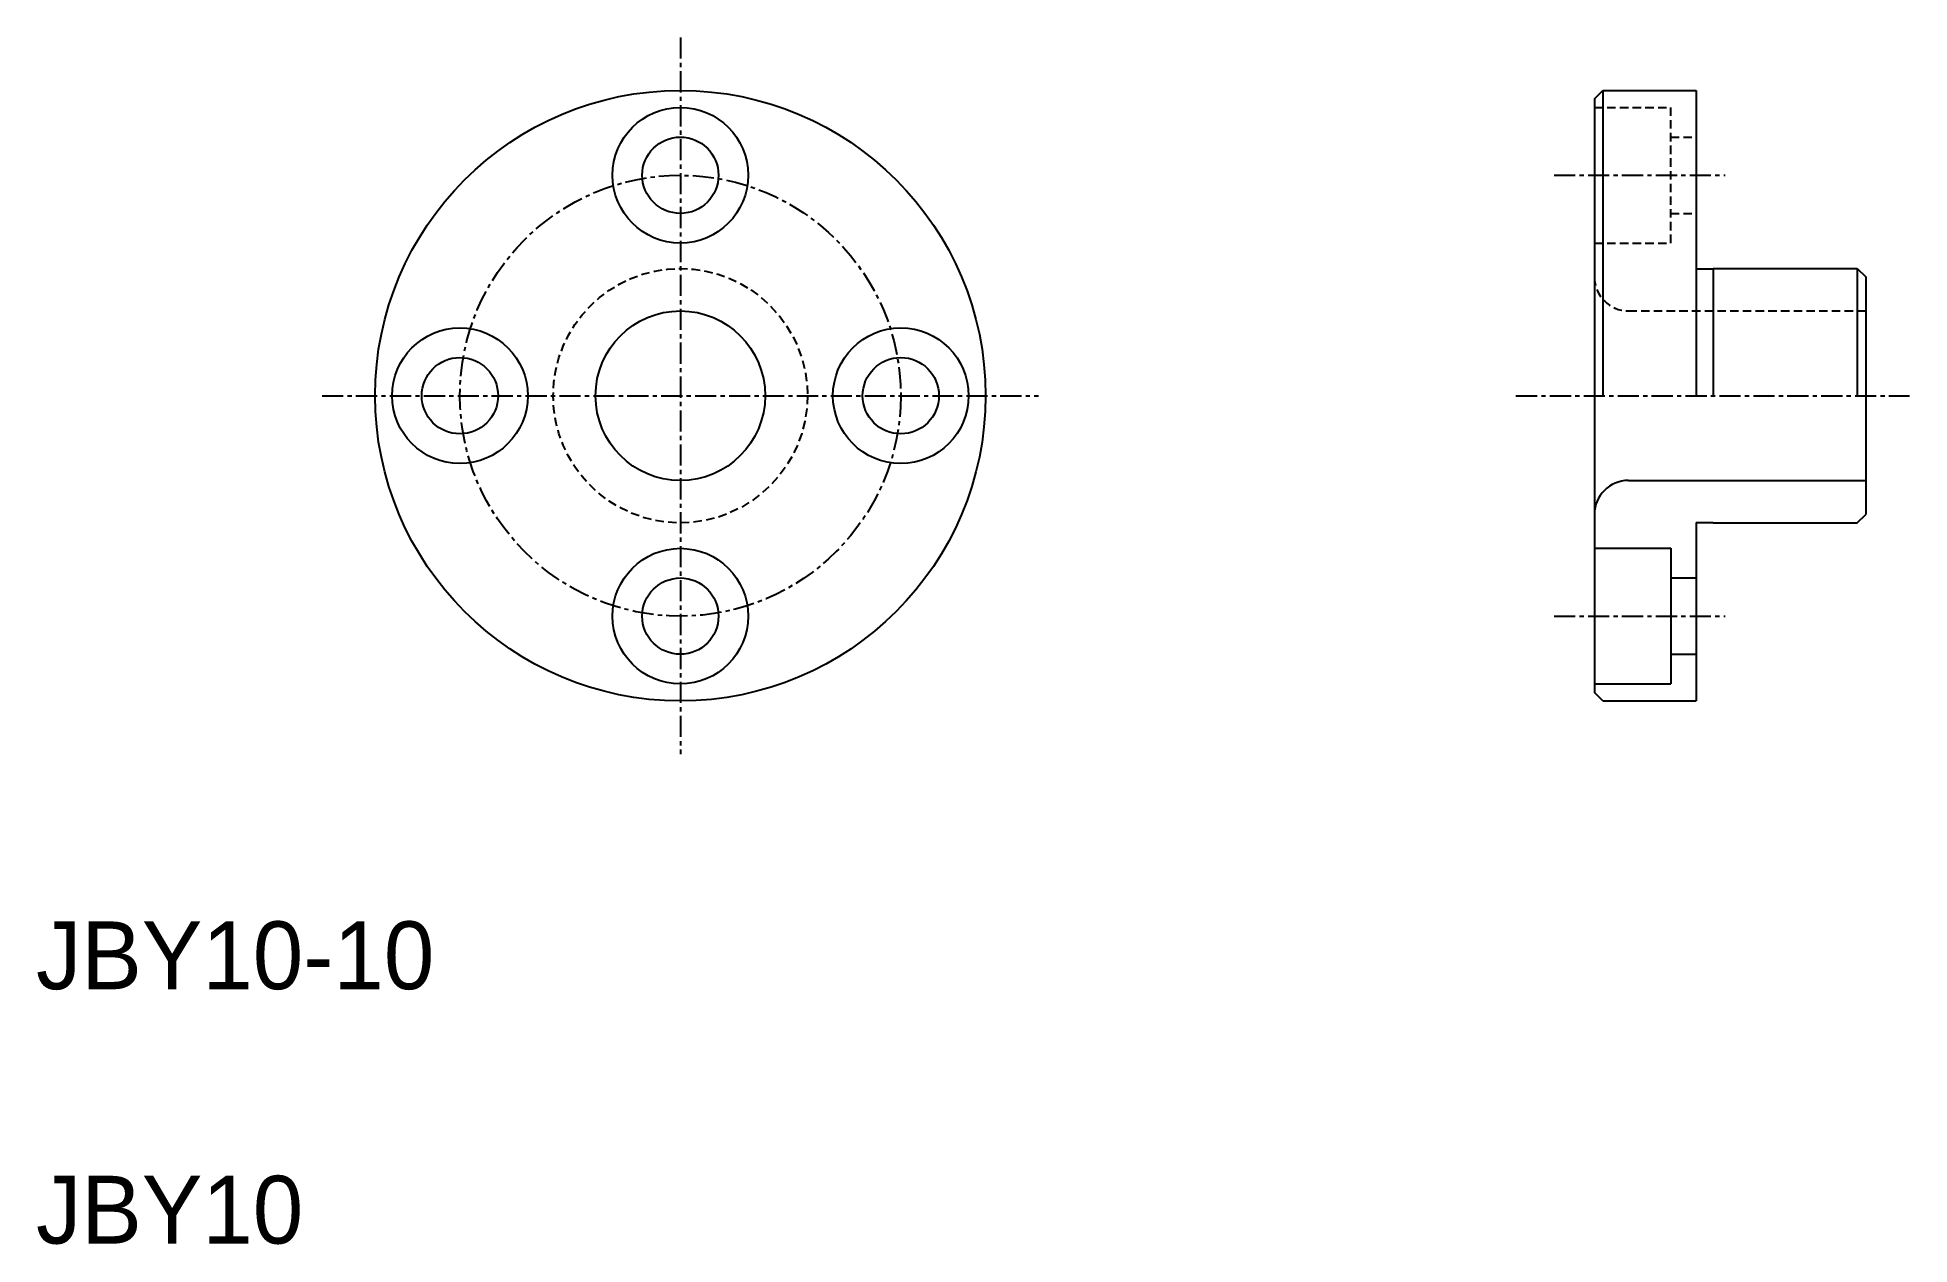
# Model space of a CAD drawing. Extents: x 10 to 120, y 10 to 81.
import ezdxf

# ---------------------------------------------------------------- set-up
doc = ezdxf.new("R2010")
doc.units = 0
doc.linetypes.add('CENTER', pattern=[2, 1.25, -0.25, 0.25, -0.25])
doc.linetypes.add('DASHED', pattern=[0.75, 0.5, -0.25])
doc.layers.get('0').update_dxf_attribs({"linetype": 'CONTINUOUS'})
doc.layers.add('CENTER', color=1, linetype='CENTER')

msp = doc.modelspace()

# ---------------------------------------------------------------- linework, layer by layer
at = {"color": 7, "linetype": 'CONTINUOUS'}
for p, q in [((101.91, 77.5), (102.41, 78)), ((101.91, 77.5), (101.91, 42.5)), ((102.41, 78), (102.41, 60)), ((102.41, 78), (107.91, 78)), ((103.79, 78), (103.79, 78)), ((105.16, 78), (105.16, 78)), ((107.91, 78), (107.91, 60)), ((107.91, 67.48), (108.91, 67.48)), ((108.91, 67.5), (108.91, 60)), ((108.91, 67.5), (117.41, 67.5)), ((117.41, 67.5), (117.41, 60)), ((117.41, 67.5), (117.91, 67)), ((117.91, 67), (117.91, 53)), ((103.91, 55), (117.91, 55)), ((117.41, 52.5), (117.91, 53)), ((107.91, 52.52), (107.91, 42)), ((107.91, 52.52), (108.91, 52.52)), ((108.91, 52.52), (108.91, 52.5)), ((108.91, 52.5), (117.41, 52.5)), ((101.91, 51), (106.41, 51)), ((106.41, 51), (106.41, 43)), ((106.41, 49.25), (107.91, 49.25)), ((106.41, 44.75), (107.91, 44.75)), ((101.91, 43), (106.41, 43)), ((102.41, 42), (101.91, 42.5)), ((102.41, 42), (107.91, 42))]:
    msp.add_line(p, q, dxfattribs=at)
at = {"color": 3, "linetype": 'DASHED'}
for p, q in [((101.91, 77), (106.41, 77)), ((106.41, 69), (106.41, 77)), ((106.41, 75.25), (107.91, 75.25)), ((106.41, 70.75), (107.91, 70.75)), ((101.91, 69), (106.41, 69)), ((103.91, 65), (117.91, 65))]:
    msp.add_line(p, q, dxfattribs=at)
at = {"color": 7, "linetype": 'CONTINUOUS'}
for centre, radius in [((48, 60), 18), ((48, 73), 4), ((48, 73), 2.25), ((48, 60), 5), ((35, 60), 4), ((61, 60), 4), ((35, 60), 2.25), ((61, 60), 2.25), ((48, 47), 4), ((48, 47), 2.25)]:
    msp.add_circle(centre, radius, dxfattribs=at)
at = {"color": 3, "linetype": 'DASHED'}
msp.add_circle((48, 60), 7.5, dxfattribs=at)
msp.add_arc((103.91, 67), 2, 180, 270, dxfattribs=at)
at = {"color": 7, "linetype": 'CONTINUOUS'}
msp.add_arc((103.91, 53), 2, 90, 180, dxfattribs=at)
at = {"layer": 'CENTER', "color": 1, "linetype": 'CENTER'}
for p, q in [((48, 81.13), (48, 38.87)), ((99.53, 73), (109.62, 73)), ((26.87, 60), (69.13, 60)), ((97.28, 60), (120.49, 60)), ((99.53, 47), (109.62, 47))]:
    msp.add_line(p, q, dxfattribs=at)
msp.add_circle((48, 60), 13, dxfattribs=at)

# ---------------------------------------------------------------- texts
at = {"color": 7, "linetype": 'CONTINUOUS'}
for s, p in [('JBY10-10', (10, 25)), ('JBY10', (10, 10))]:
    msp.add_text(s, height=4, dxfattribs=at).set_placement(p)

doc.saveas('drawing.dxf')
